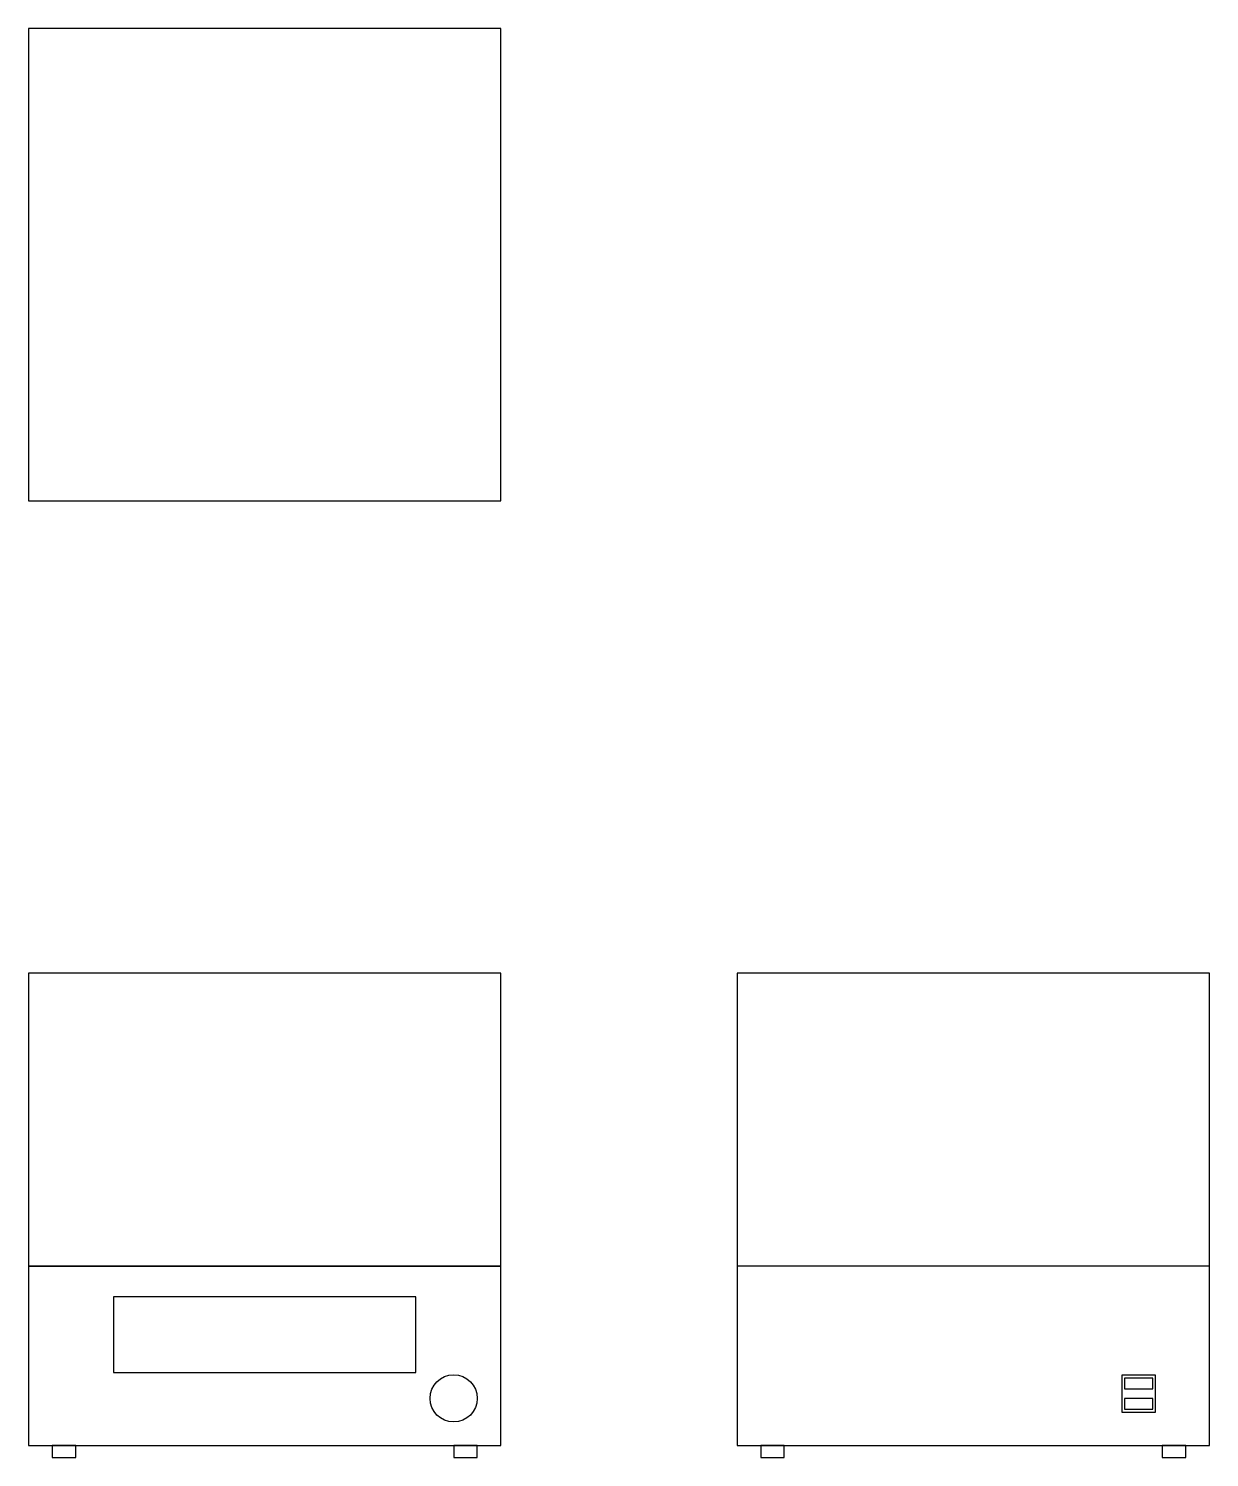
# Model space of a CAD drawing. Header units: millimetres. Extents: x 0 to 500, y -5 to 600.
import ezdxf

# ---------------------------------------------------------------- set-up
doc = ezdxf.new("R2010")
doc.units = ezdxf.units.MM
doc.layers.get('0').update_dxf_attribs({"linetype": 'CONTINUOUS', "lineweight": 25, "true_color": 0x000000})

msp = doc.modelspace()

# ---------------------------------------------------------------- linework, layer by layer
for p, q in [((200, 600), (0, 600)), ((0, 600), (0, 400)), ((200, 400), (200, 600)), ((0, 400), (200, 400)), ((200, 200), (0, 200)), ((0, 200), (0, 80)), ((200, 80), (200, 200)), ((500, 200), (300, 200)), ((300, 200), (300, 80)), ((500, 80), (500, 200)), ((0, 80), (0, 0)), ((200, 0), (200, 80)), ((300, 80), (300, 0)), ((500, 0), (500, 80)), ((200, 76), (0, 76)), ((0, 76), (200, 76)), ((500, 76), (300, 76)), ((164, 63), (36, 63)), ((36, 63), (36, 31)), ((164, 31), (164, 63)), ((36, 31), (164, 31)), ((463, 14), (463, 30)), ((463, 30), (477, 30)), ((476, 28.5), (464, 28.5)), ((464, 28.5), (464, 24)), ((476, 24), (476, 28.5)), ((477, 30), (477, 14)), ((464, 24), (476, 24)), ((476, 20), (464, 20)), ((464, 20), (464, 15.5)), ((476, 15.5), (476, 20)), ((477, 14), (463, 14)), ((464, 15.5), (476, 15.5)), ((0, 0), (200, 0)), ((20, 0), (10, 0)), ((10, 0), (10, -5)), ((20, -5), (20, 0)), ((190, 0), (180, 0)), ((180, 0), (180, -5)), ((190, -5), (190, 0)), ((300, 0), (500, 0)), ((320, 0), (310, 0)), ((310, 0), (310, -5)), ((320, -5), (320, 0)), ((480, 0), (480, -5)), ((490, 0), (480, 0)), ((490, -5), (490, 0)), ((10, -5), (20, -5)), ((180, -5), (190, -5)), ((310, -5), (320, -5)), ((480, -5), (490, -5))]:
    msp.add_line(p, q)
msp.add_circle((180, 20), 10)

doc.saveas('drawing.dxf')
